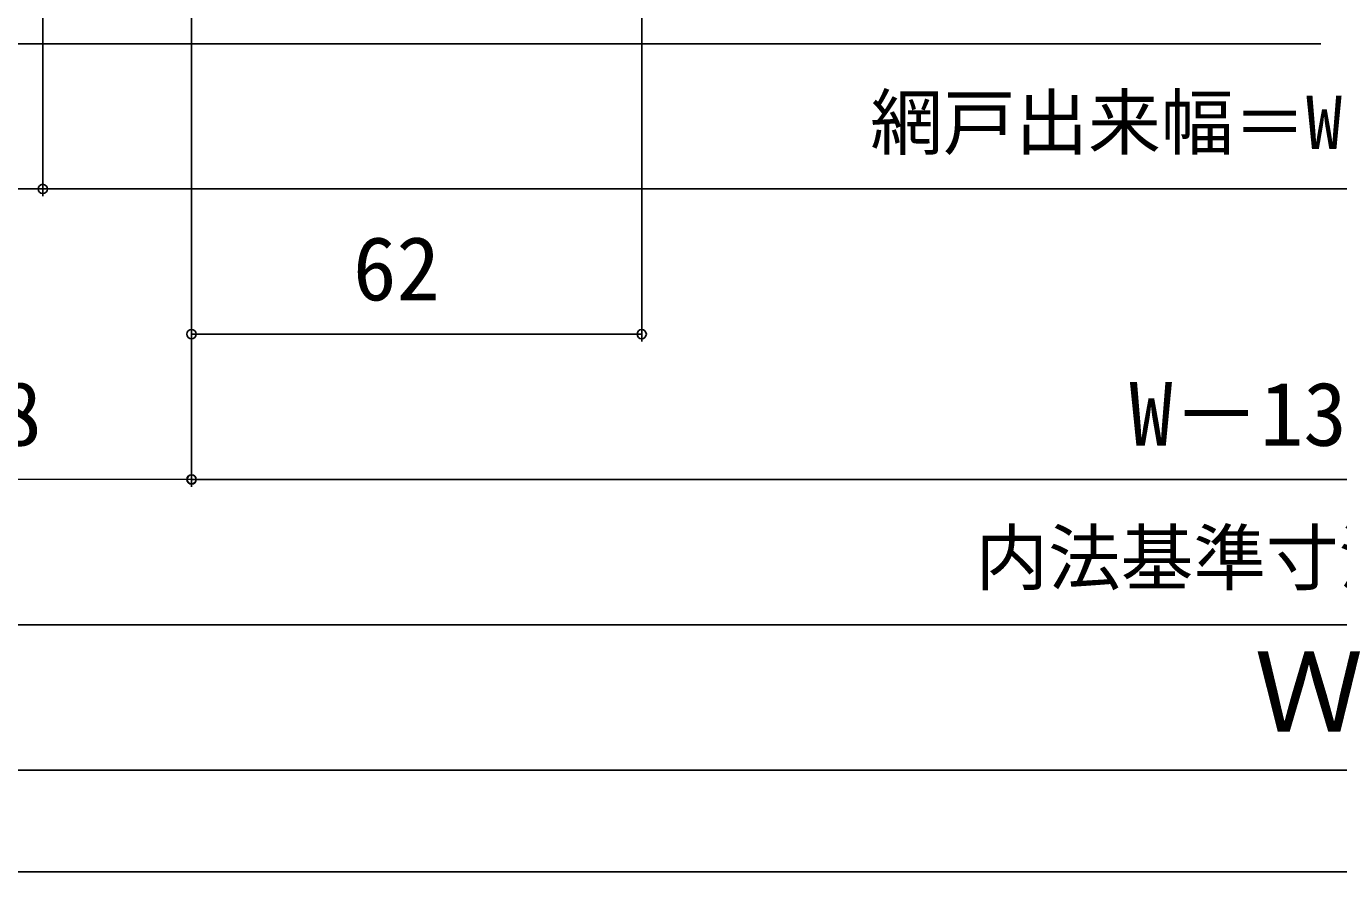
# Model space of a CAD drawing. Units: millimetres, scale not verified. Extents: x -525 to 525, y -783 to 779.
# Drawn here: x -179.8 to 1, y -782.7 to -666.3 of the extents above; entities that cross this region are included whole.
import ezdxf
from ezdxf.enums import TextEntityAlignment as Align

# ---------------------------------------------------------------- set-up
doc = ezdxf.new("R2010")
doc.units = ezdxf.units.MM
doc.header["$LTSCALE"] = 4
for name, color, linetype in [('0-7_YKK_D', 6, 'Continuous'), ('0-8_YKK_ZWAK', 7, 'Continuous'), ('0-9_YSS_K', 3, 'Continuous')]:
    doc.layers.add(name, color=color, linetype=linetype)
doc.styles.add('ＭＳ ゴシック', font='')
doc.styles.get('ＭＳ ゴシック').set_extended_font_data('MS Gothic')

msp = doc.modelspace()

# ---------------------------------------------------------------- linework, layer by layer
at = {"layer": '0-7_YKK_D'}
for p, q in [((-94.999, -555.687), (-95.023, -709.689)), ((-156.999, -570.2), (-157.024, -729.679)), ((-156.999, -570.2), (-157.021, -709.679)), ((-156.999, -570.2), (-156.999, -729.7)), ((-177.499, -586.7), (-177.499, -689.7)), ((-177.499, -586.7), (-177.499, -689.7)), ((-224.999, -688.7), (-177.499, -688.7)), ((177.501, -688.7), (-177.499, -688.7)), ((-157.021, -708.679), (-95.023, -708.689)), ((-205.021, -728.671), (-157.024, -728.679)), ((-156.999, -728.7), (157.001, -728.7)), ((-194.498, -748.7), (194.502, -748.7)), ((-214.5, -768.696), (214.5, -768.7))]:
    msp.add_line(p, q, dxfattribs=at)
for centre in [(-177.499, -688.7), (-177.499, -688.7), (-157.021, -708.679), (-95.023, -708.689), (-157.024, -728.679), (-156.999, -728.7)]:
    msp.add_circle(centre, 0.637, dxfattribs=at)
at = {"layer": '0-8_YKK_ZWAK'}
msp.add_lwpolyline([(-525, -782.7), (525, -782.7), (525, 747.3)], dxfattribs=at)
at = {"layer": '0-9_YSS_K'}
msp.add_line((-225.001, -668.7), (-1.495, -668.7), dxfattribs=at)

# ---------------------------------------------------------------- texts
at = {"layer": '0-7_YKK_D', "style": 'ＭＳ ゴシック'}
for s, height, p in [('網戸出来幅＝W－95', 7.331, (-63.55, -685.393)), ('W－136', 8.798, (-27.885, -726.7)), ('内法基準寸法w', 7.331, (-49.061, -745.336))]:
    msp.add_text(s, height=height, dxfattribs=at).set_placement(p, align=Align.BOTTOM_LEFT)
for s, height, rotation, p in [('62', 8.798, 359.991, (-134.783, -706.683)), ('48', 8.798, 359.991, (-189.647, -726.674)), ('Ｗ', 11, 359.999, (-10.653, -766.698))]:
    msp.add_text(s, height=height, rotation=rotation, dxfattribs=at).set_placement(p, align=Align.BOTTOM_LEFT)

doc.saveas('drawing.dxf')
